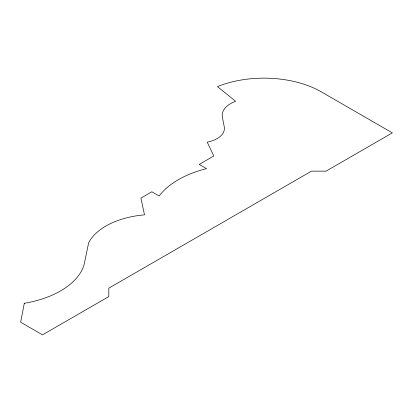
<?xml version="1.0" encoding="UTF-8"?>
<svg xmlns="http://www.w3.org/2000/svg" width="413" height="413" viewBox="0 0 413 413"><rect width="100%" height="100%" fill="white"/><g stroke="black" fill="none" stroke-linecap="round" stroke-linejoin="round"><path stroke-width="0.62" d="M24.295 303.292L20.65 322.228L42.513 334.85L108.81 296.575L108.81 288.16L311.479 171.147L326.053 171.147L392.35 132.872L323.111 92.899A81.273 46.922 0 0 0 217.434 86.585L235.653 101.314A28.667 16.551 0 0 0 222.375 117.184L224.274 126.967A24.873 14.362 0 0 1 207.228 142.108L213.789 156.016L199.211 164.431L206.5 168.638A91.263 52.688 0 0 0 159.129 195.989L151.839 191.782L140.905 198.095L144.504 214.853A68.625 39.622 0 0 0 88.671 242.694L83.968 265.239A84.691 48.894 0 0 1 24.295 303.292"/></g></svg>
